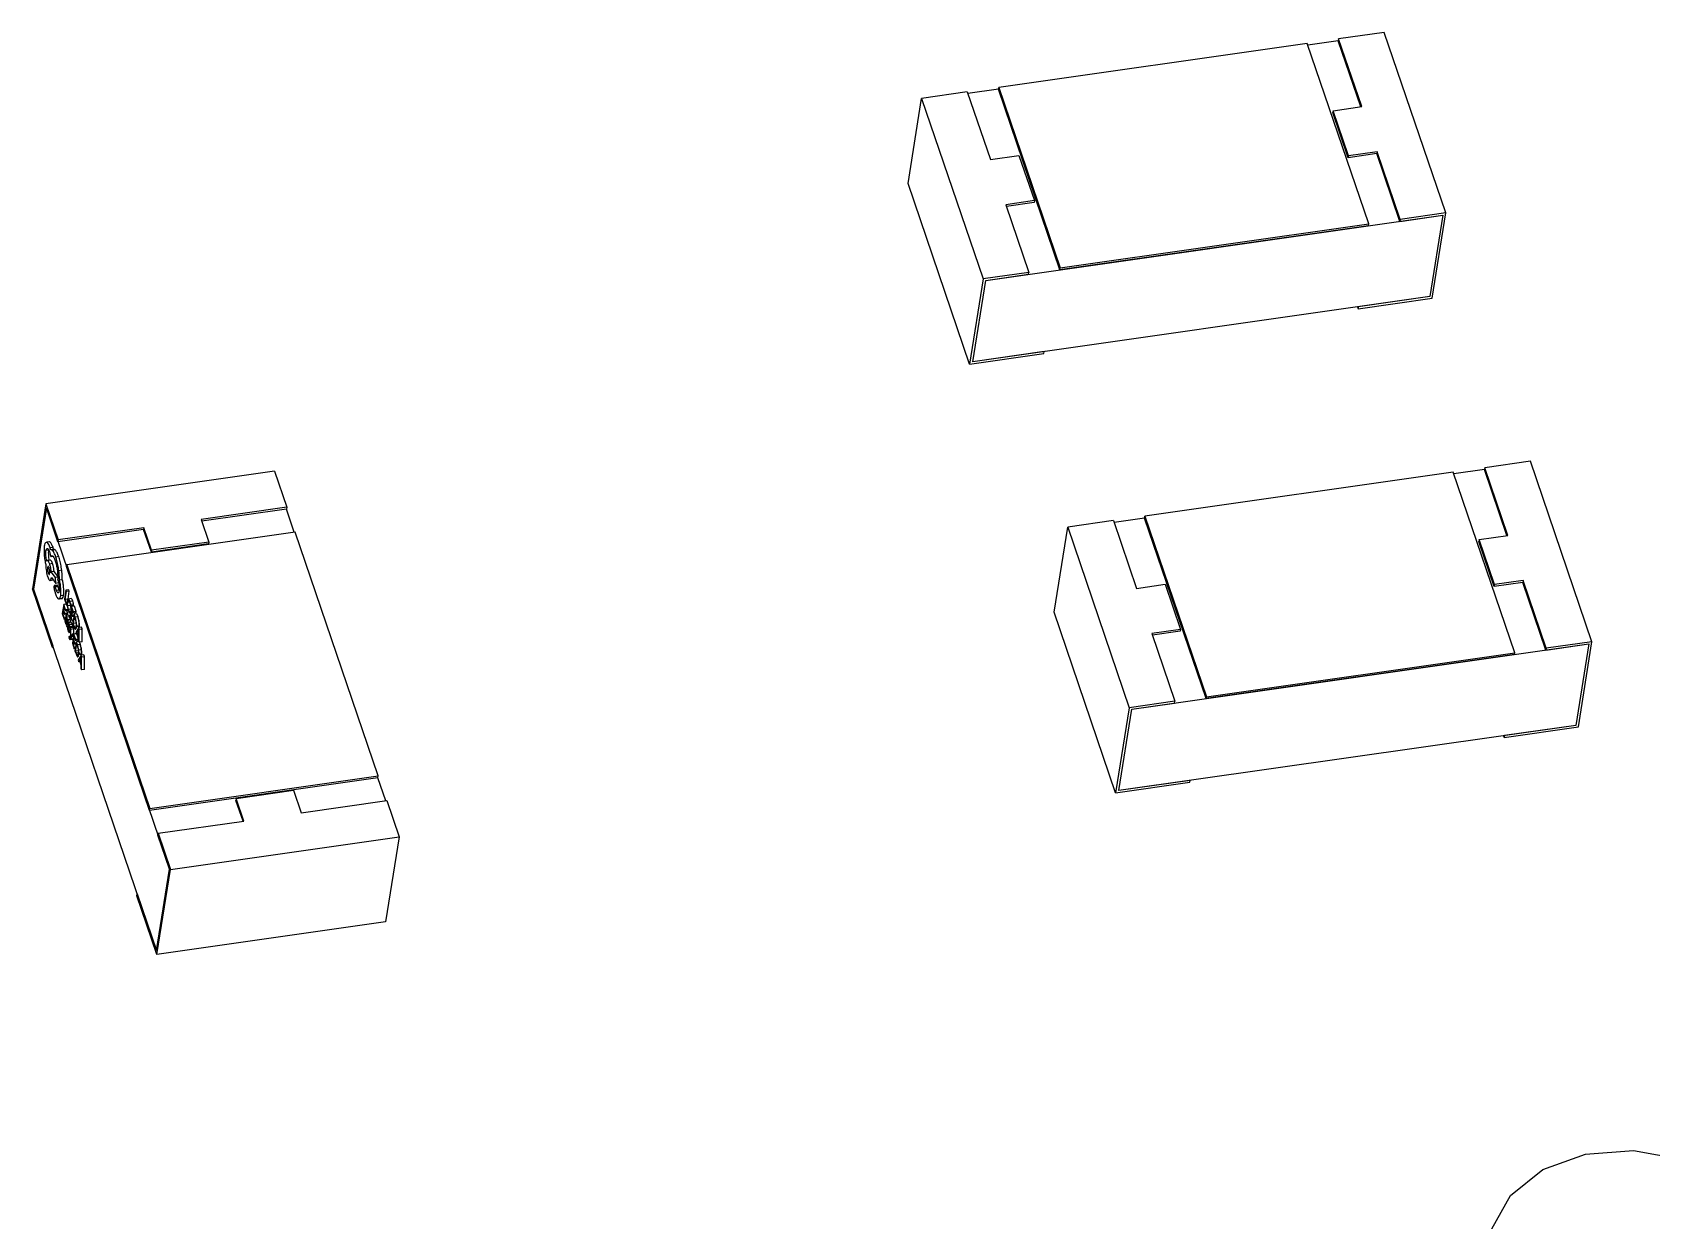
# Model space of a CAD drawing. Header units: millimetres. Extents: x 5 to 415, y 5 to 292.
# Drawn here: x 334.88 to 340.32, y 229.49 to 233.49 of the extents above; entities that cross this region are included whole.
import ezdxf

# ---------------------------------------------------------------- set-up
doc = ezdxf.new("R2010")
doc.units = ezdxf.units.MM

msp = doc.modelspace()

# ---------------------------------------------------------------- linework, layer by layer
at = {"color": 7, "linetype": 'Continuous', "lineweight": 25}
for p, q in [((339.4259, 233.4883), (339.2722, 233.4664)), ((339.6328, 232.8811), (339.4259, 233.4883)), ((339.1665, 233.4513), (338.1291, 233.3033)), ((339.3735, 232.8441), (339.1665, 233.4513)), ((339.2712, 233.46), (339.1686, 233.4454)), ((339.2722, 233.4664), (339.2712, 233.46)), ((339.3468, 233.2383), (339.2712, 233.46)), ((339.3498, 233.2387), (339.2722, 233.4664)), ((337.824, 232.9799), (337.8697, 233.2663)), ((338.0234, 233.2882), (337.8697, 233.2663)), ((337.8697, 233.2663), (338.0766, 232.6591)), ((338.0234, 233.2882), (338.101, 233.0605)), ((338.1281, 233.2969), (338.0254, 233.2823)), ((338.1281, 233.2969), (338.1291, 233.3033)), ((338.335, 232.6897), (338.1281, 233.2969)), ((338.1291, 233.3033), (338.336, 232.6961)), ((339.2537, 233.225), (339.2527, 233.2186)), ((339.3044, 233.0668), (339.2527, 233.2186)), ((339.2537, 233.225), (339.3498, 233.2387)), ((339.3055, 233.0732), (339.2537, 233.225)), ((338.101, 233.0605), (338.1971, 233.0742)), ((338.1971, 233.0742), (338.2488, 232.9224)), ((339.4005, 233.0805), (339.3044, 233.0668)), ((339.3055, 233.0732), (339.3044, 233.0668)), ((339.4015, 233.0869), (339.3055, 233.0732)), ((339.4015, 233.0869), (339.4005, 233.0805)), ((339.4781, 232.8528), (339.4005, 233.0805)), ((339.4791, 232.8592), (339.4015, 233.0869)), ((338.0309, 232.3727), (337.824, 232.9799)), ((338.2488, 232.9224), (338.1527, 232.9087)), ((338.1527, 232.9087), (338.2303, 232.681)), ((338.2478, 232.9161), (338.1547, 232.9028)), ((338.2488, 232.9224), (338.2478, 232.9161)), ((339.6328, 232.8811), (339.4791, 232.8592)), ((339.5871, 232.5947), (339.6328, 232.8811)), ((338.0852, 232.6541), (339.6222, 232.8734)), ((339.3724, 232.8378), (338.335, 232.6897)), ((338.336, 232.6961), (339.3735, 232.8441)), ((339.3724, 232.8378), (339.3735, 232.8441)), ((339.4781, 232.8528), (339.6222, 232.8734)), ((339.4791, 232.8592), (339.4781, 232.8528)), ((339.6222, 232.8734), (339.5785, 232.5997)), ((338.2303, 232.681), (338.0766, 232.6591)), ((338.0852, 232.6541), (338.2293, 232.6746)), ((338.2293, 232.6746), (338.2303, 232.681)), ((338.335, 232.6897), (338.336, 232.6961)), ((338.0766, 232.6591), (338.0309, 232.3727)), ((338.0415, 232.3804), (338.0852, 232.6541)), ((339.5785, 232.5997), (338.0415, 232.3804)), ((339.3353, 232.565), (339.3374, 232.5591)), ((339.3374, 232.5591), (339.5871, 232.5947)), ((339.3384, 232.5654), (339.3374, 232.5591)), ((339.5785, 232.5997), (339.3384, 232.5654)), ((338.0309, 232.3727), (338.2807, 232.4083)), ((338.2817, 232.4147), (338.0415, 232.3804)), ((338.2807, 232.4083), (338.2817, 232.4147)), ((335.693, 232.0125), (334.9245, 231.9029)), ((335.693, 232.0125), (335.7343, 231.8911)), ((339.658, 232.0092), (338.6205, 231.8612)), ((339.8649, 231.402), (339.658, 232.0092)), ((339.7626, 232.0179), (339.66, 232.0033)), ((339.7636, 232.0243), (339.7626, 232.0179)), ((339.8382, 231.7962), (339.7626, 232.0179)), ((339.9173, 232.0462), (339.7636, 232.0243)), ((339.8412, 231.7966), (339.7636, 232.0243)), ((340.1242, 231.439), (339.9173, 232.0462)), ((334.9245, 231.9029), (334.8788, 231.6164)), ((334.9245, 231.9029), (334.9658, 231.7814)), ((334.926, 231.8889), (334.8824, 231.6152)), ((334.9648, 231.775), (334.926, 231.8889)), ((334.926, 231.8889), (335.3399, 230.6745)), ((335.7343, 231.8911), (335.4462, 231.8499)), ((335.4462, 231.8499), (335.472, 231.774)), ((335.7333, 231.8847), (335.4482, 231.844)), ((335.7343, 231.8911), (335.7333, 231.8847)), ((335.7598, 231.8071), (335.7333, 231.8847)), ((338.5148, 231.8461), (338.3611, 231.8242)), ((338.5148, 231.8461), (338.5924, 231.6184)), ((338.6195, 231.8548), (338.5168, 231.8402)), ((338.6195, 231.8548), (338.6205, 231.8612)), ((338.8264, 231.2476), (338.6195, 231.8548)), ((338.6205, 231.8612), (338.8274, 231.254)), ((335.253, 231.8162), (334.9648, 231.775)), ((335.254, 231.8225), (334.9658, 231.7814)), ((335.7628, 231.8076), (334.9943, 231.6979)), ((335.254, 231.8225), (335.253, 231.8162)), ((335.2789, 231.7403), (335.253, 231.8162)), ((335.2799, 231.7466), (335.254, 231.8225)), ((336.0421, 230.9879), (335.7628, 231.8076)), ((338.3154, 231.5378), (338.3611, 231.8242)), ((338.3611, 231.8242), (338.568, 231.217)), ((339.7452, 231.7829), (339.8412, 231.7966)), ((334.9341, 231.7467), (334.9245, 231.7453)), ((334.9366, 231.7748), (334.9269, 231.7735)), ((334.9482, 231.7557), (334.9386, 231.7543)), ((334.9408, 231.748), (334.9406, 231.748)), ((334.9505, 231.7494), (334.9408, 231.748)), ((334.9555, 231.7475), (334.9459, 231.7462)), ((334.9658, 231.7814), (334.9648, 231.775)), ((335.471, 231.7677), (335.2789, 231.7403)), ((335.2799, 231.7466), (335.2789, 231.7403)), ((335.472, 231.774), (335.2799, 231.7466)), ((335.472, 231.774), (335.471, 231.7677)), ((339.7452, 231.7829), (339.7441, 231.7765)), ((339.7959, 231.6247), (339.7441, 231.7765)), ((339.7969, 231.6311), (339.7452, 231.7829)), ((334.9396, 231.7133), (334.93, 231.712)), ((334.9323, 231.6918), (334.9317, 231.6917)), ((334.9467, 231.7017), (334.9371, 231.7003)), ((334.9504, 231.7257), (334.9408, 231.7244)), ((334.9673, 231.7252), (334.9577, 231.7238)), ((334.9943, 231.6979), (334.9933, 231.6916)), ((335.2726, 230.8718), (334.9933, 231.6916)), ((334.9943, 231.6979), (335.2736, 230.8782)), ((334.9417, 231.6716), (334.9321, 231.6703)), ((334.9384, 231.6452), (334.948, 231.6466)), ((334.9423, 231.653), (334.9427, 231.6551)), ((334.952, 231.6751), (334.9424, 231.6738)), ((334.9565, 231.6545), (334.9424, 231.6738)), ((334.9427, 231.6551), (334.9574, 231.6352)), ((334.9639, 231.6589), (334.952, 231.6751)), ((334.9622, 231.6292), (334.9526, 231.6278)), ((334.9661, 231.6559), (334.9565, 231.6545)), ((334.9574, 231.6352), (334.9565, 231.6545)), ((334.967, 231.6365), (334.9574, 231.6352)), ((334.9637, 231.648), (334.9644, 231.6459)), ((334.9774, 231.6792), (334.9678, 231.6778)), ((334.9698, 231.647), (334.9794, 231.6484)), ((338.5924, 231.6184), (338.6885, 231.6321)), ((338.6885, 231.6321), (338.7402, 231.4803)), ((339.8919, 231.6384), (339.7959, 231.6247)), ((339.7969, 231.6311), (339.7959, 231.6247)), ((339.8929, 231.6448), (339.7969, 231.6311)), ((339.8929, 231.6448), (339.8919, 231.6384)), ((339.9695, 231.4107), (339.8919, 231.6384)), ((339.9705, 231.4171), (339.8929, 231.6448)), ((334.946, 231.4191), (334.8788, 231.6164)), ((334.8824, 231.6152), (334.947, 231.4255)), ((335.2962, 230.4008), (334.8824, 231.6152)), ((334.9528, 231.6114), (334.958, 231.5963)), ((334.9648, 231.6255), (334.9551, 231.6242)), ((334.9652, 231.6238), (334.9556, 231.6224)), ((334.9596, 231.6109), (334.9556, 231.6224)), ((334.9692, 231.6123), (334.9596, 231.6109)), ((334.9692, 231.6123), (334.9652, 231.6238)), ((334.9771, 231.584), (334.9675, 231.5826)), ((334.97, 231.5833), (334.9796, 231.5847)), ((334.9836, 231.5949), (334.974, 231.5935)), ((334.9917, 231.6122), (334.9869, 231.582)), ((334.9869, 231.582), (334.9934, 231.563)), ((334.989, 231.5808), (334.9933, 231.6076)), ((334.9986, 231.5822), (334.989, 231.5808)), ((334.9939, 231.5665), (334.989, 231.5808)), ((335.0013, 231.6136), (334.9917, 231.6122)), ((334.9933, 231.6076), (334.9917, 231.6122)), ((335.0029, 231.6089), (334.9933, 231.6076)), ((334.9986, 231.5822), (335.0029, 231.6089)), ((335.0008, 231.5766), (334.9996, 231.5764)), ((335.0094, 231.584), (334.9998, 231.5826)), ((335.0029, 231.6089), (335.0013, 231.6136)), ((335.0146, 231.5752), (335.005, 231.5738)), ((334.9841, 231.5643), (334.9792, 231.5341)), ((334.9792, 231.5341), (334.9858, 231.5147)), ((334.9814, 231.5329), (334.983, 231.543)), ((334.9862, 231.5336), (334.9814, 231.5329)), ((334.9864, 231.5182), (334.9814, 231.5329)), ((334.983, 231.543), (334.9874, 231.5302)), ((334.9835, 231.5465), (334.9851, 231.5562)), ((334.9882, 231.5472), (334.9835, 231.5465)), ((334.9879, 231.5336), (334.9835, 231.5465)), ((334.9925, 231.5655), (334.9841, 231.5643)), ((334.9904, 231.5457), (334.9841, 231.5643)), ((334.9851, 231.5562), (334.9898, 231.5423)), ((334.9858, 231.5147), (334.9864, 231.5182)), ((334.9864, 231.5182), (334.9937, 231.5192)), ((334.9874, 231.5302), (334.9879, 231.5336)), ((334.997, 231.5315), (334.9874, 231.5302)), ((334.9975, 231.535), (334.9879, 231.5336)), ((334.9936, 231.5195), (334.9894, 231.5189)), ((334.9898, 231.5423), (334.9904, 231.5457)), ((334.9994, 231.5436), (334.9898, 231.5423)), ((334.9987, 231.5469), (334.9904, 231.5457)), ((334.9914, 231.5279), (334.9908, 231.5243)), ((334.9914, 231.5279), (335.001, 231.5293)), ((334.993, 231.5282), (334.9921, 231.5308)), ((334.9934, 231.563), (334.9939, 231.5665)), ((334.9958, 231.5634), (334.9934, 231.563)), ((334.9939, 231.5665), (334.9957, 231.5667)), ((334.9965, 231.5575), (334.9945, 231.5632)), ((335.0043, 231.5225), (334.9947, 231.5211)), ((334.9975, 231.535), (334.9948, 231.543)), ((334.997, 231.5315), (334.9975, 231.535)), ((335.0073, 231.5606), (334.9977, 231.5593)), ((334.9994, 231.5436), (334.9995, 231.5442)), ((335.0032, 231.5358), (335.0038, 231.5396)), ((335.0032, 231.5358), (335.0069, 231.5363)), ((335.0075, 231.5401), (335.0038, 231.5396)), ((335.0103, 231.5576), (335.0055, 231.5274)), ((335.0055, 231.5274), (335.0121, 231.508)), ((335.0071, 231.56), (335.0077, 231.564)), ((335.0167, 231.5613), (335.0071, 231.56)), ((335.0076, 231.5262), (335.0093, 231.5363)), ((335.0125, 231.5268), (335.0076, 231.5262)), ((335.0127, 231.5114), (335.0076, 231.5262)), ((335.0174, 231.5654), (335.0077, 231.564)), ((335.0093, 231.5363), (335.0136, 231.5234)), ((335.0098, 231.5398), (335.0114, 231.5494)), ((335.0144, 231.5404), (335.0098, 231.5398)), ((335.0142, 231.5269), (335.0098, 231.5398)), ((335.0199, 231.5589), (335.0103, 231.5576)), ((335.0166, 231.539), (335.0103, 231.5576)), ((335.0114, 231.5494), (335.0161, 231.5355)), ((335.0136, 231.5234), (335.0142, 231.5269)), ((335.0181, 231.5241), (335.0136, 231.5234)), ((335.0186, 231.5275), (335.0142, 231.5269)), ((335.0192, 231.5314), (335.0144, 231.5012)), ((335.0161, 231.5355), (335.0166, 231.539)), ((335.0257, 231.5369), (335.0161, 231.5355)), ((335.0262, 231.5404), (335.0166, 231.539)), ((335.0166, 231.5), (335.0203, 231.5233)), ((335.0167, 231.5613), (335.0174, 231.5654)), ((335.0288, 231.5328), (335.0192, 231.5314)), ((335.0227, 231.5211), (335.0192, 231.5314)), ((335.0262, 231.5404), (335.0199, 231.5589)), ((335.0203, 231.5233), (335.0221, 231.5178)), ((335.0226, 231.5319), (335.0211, 231.5363)), ((335.0323, 231.5225), (335.0227, 231.5211)), ((335.0257, 231.5369), (335.0262, 231.5404)), ((335.0323, 231.5225), (335.0288, 231.5328)), ((338.5223, 230.9306), (338.3154, 231.5378)), ((334.9882, 231.515), (334.9858, 231.5147)), ((334.9883, 231.5094), (334.99, 231.5017)), ((334.9898, 231.5119), (334.9907, 231.5134)), ((334.9899, 231.5081), (334.9898, 231.5119)), ((334.9909, 231.5037), (334.9899, 231.5081)), ((334.9907, 231.5134), (334.9924, 231.5104)), ((334.9929, 231.5005), (334.9909, 231.5037)), ((334.995, 231.508), (334.9923, 231.5147)), ((334.9923, 231.4976), (334.9925, 231.4976)), ((334.9924, 231.5104), (334.9945, 231.5051)), ((334.9933, 231.4976), (334.9928, 231.4942)), ((334.9928, 231.4942), (334.9944, 231.4897)), ((334.9942, 231.503), (334.9929, 231.5005)), ((335.003, 231.4989), (334.9933, 231.4976)), ((334.9945, 231.5051), (334.9942, 231.503)), ((334.9944, 231.4897), (334.9966, 231.5036)), ((334.9995, 231.4905), (334.9944, 231.4897)), ((335.0062, 231.505), (334.9966, 231.5036)), ((334.9972, 231.4883), (334.9966, 231.4844)), ((334.9972, 231.4883), (334.9998, 231.4886)), ((334.9994, 231.5133), (335.0003, 231.5148)), ((334.9995, 231.5095), (334.9994, 231.5133)), ((335.0005, 231.505), (334.9995, 231.5095)), ((335.0094, 231.5027), (334.9998, 231.5013)), ((335.0003, 231.5148), (335.002, 231.5118)), ((335.0025, 231.5019), (335.0005, 231.505)), ((335.0103, 231.5024), (335.0007, 231.501)), ((335.0024, 231.47), (335.0066, 231.4706)), ((335.0038, 231.5044), (335.0025, 231.5019)), ((335.013, 231.497), (335.0034, 231.4956)), ((335.0047, 231.4849), (335.0053, 231.4886)), ((335.0066, 231.4852), (335.0047, 231.4849)), ((335.0149, 231.49), (335.0053, 231.4886)), ((335.0057, 231.5022), (335.0062, 231.505)), ((335.0162, 231.4868), (335.0066, 231.4855)), ((335.0066, 231.4855), (335.0066, 231.4538)), ((335.0083, 231.4804), (335.0066, 231.4855)), ((335.008, 231.4575), (335.0083, 231.4804)), ((335.0179, 231.4818), (335.0083, 231.4804)), ((335.0134, 231.4654), (335.0084, 231.4562)), ((335.0121, 231.508), (335.0127, 231.5114)), ((335.0156, 231.5085), (335.0121, 231.508)), ((335.0127, 231.5114), (335.0161, 231.5119)), ((335.018, 231.4645), (335.0132, 231.4343)), ((335.0134, 231.4654), (335.023, 231.4668)), ((335.015, 231.4608), (335.0134, 231.4654)), ((335.0144, 231.5012), (335.0178, 231.4913)), ((335.0144, 231.4866), (335.0149, 231.49)), ((335.0179, 231.4818), (335.0162, 231.4868)), ((335.0255, 231.5013), (335.0166, 231.5)), ((335.0183, 231.4947), (335.0166, 231.5)), ((335.0177, 231.4661), (335.0179, 231.4818)), ((335.0265, 231.4657), (335.018, 231.4645)), ((335.0244, 231.446), (335.018, 231.4645)), ((335.0235, 231.4653), (335.023, 231.4668)), ((335.0346, 231.4863), (335.0251, 231.4699)), ((335.0251, 231.4699), (335.0268, 231.4647)), ((335.0268, 231.4647), (335.0293, 231.4695)), ((335.0308, 231.4653), (335.0268, 231.4647)), ((335.034, 231.4474), (335.028, 231.4649)), ((335.0293, 231.4695), (335.0345, 231.4545)), ((335.0342, 231.4786), (335.0304, 231.4715)), ((335.0346, 231.4721), (335.0304, 231.4715)), ((335.0304, 231.4715), (335.0345, 231.4594)), ((335.0348, 231.4802), (335.0342, 231.4786)), ((335.0345, 231.4594), (335.0347, 231.4774)), ((335.0442, 231.4877), (335.0346, 231.4863)), ((335.0363, 231.4814), (335.0346, 231.4863)), ((335.0347, 231.4774), (335.0348, 231.48)), ((335.0444, 231.4815), (335.0348, 231.4802)), ((335.036, 231.4866), (335.0365, 231.4887)), ((335.0361, 231.4375), (335.0363, 231.4814)), ((335.0363, 231.4814), (335.0459, 231.4827)), ((335.0438, 231.48), (335.0444, 231.4815)), ((335.0459, 231.4827), (335.0442, 231.4877)), ((335.0444, 231.4814), (335.0443, 231.4787)), ((335.0457, 231.4388), (335.0459, 231.4827)), ((338.7402, 231.4803), (338.6441, 231.4666)), ((338.6441, 231.4666), (338.7217, 231.2389)), ((338.7392, 231.474), (338.6462, 231.4607)), ((338.7402, 231.4803), (338.7392, 231.474)), ((334.947, 231.4255), (334.946, 231.4191)), ((334.946, 231.4191), (334.9491, 231.4195)), ((335.0024, 231.4565), (335.0019, 231.4531)), ((335.0019, 231.4531), (335.0028, 231.4499)), ((335.0066, 231.4571), (335.0024, 231.4565)), ((335.0032, 231.4535), (335.0024, 231.4565)), ((335.0066, 231.4538), (335.0053, 231.4519)), ((335.0053, 231.4462), (335.0149, 231.4476)), ((335.0071, 231.4476), (335.015, 231.4608)), ((335.0079, 231.4552), (335.008, 231.4575)), ((335.0175, 231.4565), (335.0079, 231.4552)), ((335.0092, 231.4577), (335.008, 231.4575)), ((335.0084, 231.4562), (335.008, 231.455)), ((335.0132, 231.4343), (335.0198, 231.415)), ((335.0175, 231.4611), (335.015, 231.4608)), ((335.0154, 231.4331), (335.017, 231.4433)), ((335.0202, 231.4338), (335.0154, 231.4331)), ((335.0204, 231.4184), (335.0154, 231.4331)), ((335.017, 231.4433), (335.0214, 231.4304)), ((335.0175, 231.4468), (335.0191, 231.4564)), ((335.0221, 231.4474), (335.0175, 231.4468)), ((335.0219, 231.4339), (335.0175, 231.4468)), ((335.0191, 231.4564), (335.0238, 231.4425)), ((335.0198, 231.415), (335.0204, 231.4184)), ((335.0233, 231.4155), (335.0198, 231.415)), ((335.0204, 231.4184), (335.0239, 231.4189)), ((335.0214, 231.4304), (335.0219, 231.4339)), ((335.0258, 231.431), (335.0214, 231.4304)), ((335.0263, 231.4345), (335.0219, 231.4339)), ((335.027, 231.4384), (335.0221, 231.4082)), ((335.0221, 231.4082), (335.0255, 231.3983)), ((335.0238, 231.4425), (335.0244, 231.446)), ((335.0334, 231.4439), (335.0238, 231.4425)), ((335.0243, 231.407), (335.028, 231.4302)), ((335.0332, 231.4082), (335.0243, 231.407)), ((335.034, 231.4474), (335.0244, 231.446)), ((335.0354, 231.4396), (335.027, 231.4384)), ((335.0305, 231.4281), (335.027, 231.4384)), ((335.028, 231.4302), (335.0299, 231.4248)), ((335.0303, 231.4388), (335.0288, 231.4432)), ((335.0401, 231.4295), (335.0305, 231.4281)), ((335.0334, 231.4439), (335.034, 231.4474)), ((335.0345, 231.4545), (335.0344, 231.4426)), ((335.0344, 231.4426), (335.0361, 231.4375)), ((335.0441, 231.4118), (335.0345, 231.4105)), ((335.0457, 231.4388), (335.0361, 231.4375)), ((335.0401, 231.4295), (335.0373, 231.4376)), ((338.5766, 231.212), (340.1136, 231.4313)), ((339.9695, 231.4107), (340.1136, 231.4313)), ((339.9705, 231.4171), (339.9695, 231.4107)), ((340.1242, 231.439), (339.9705, 231.4171)), ((340.1136, 231.4313), (340.07, 231.1576)), ((340.0785, 231.1526), (340.1242, 231.439)), ((335.0261, 231.4017), (335.0243, 231.407)), ((335.0423, 231.3933), (335.0328, 231.3768)), ((335.0328, 231.3768), (335.0346, 231.3717)), ((335.0346, 231.3717), (335.0371, 231.3765)), ((335.0371, 231.3765), (335.0422, 231.3615)), ((335.042, 231.3856), (335.0381, 231.3784)), ((335.0423, 231.379), (335.0381, 231.3784)), ((335.0381, 231.3784), (335.0422, 231.3664)), ((335.0425, 231.3871), (335.042, 231.3856)), ((335.0422, 231.3615), (335.0421, 231.3496)), ((335.0422, 231.3664), (335.0424, 231.3843)), ((335.0519, 231.3947), (335.0423, 231.3933)), ((335.044, 231.3884), (335.0423, 231.3933)), ((335.0424, 231.3843), (335.0425, 231.387)), ((335.0521, 231.3885), (335.0425, 231.3871)), ((335.0438, 231.3935), (335.0442, 231.3957)), ((335.0439, 231.3444), (335.044, 231.3884)), ((335.044, 231.3884), (335.0536, 231.3897)), ((335.0516, 231.387), (335.0521, 231.3885)), ((335.0536, 231.3897), (335.0519, 231.3947)), ((335.0521, 231.3884), (335.052, 231.3857)), ((335.0535, 231.3458), (335.0536, 231.3897)), ((339.8639, 231.3957), (338.8264, 231.2476)), ((338.8274, 231.254), (339.8649, 231.402)), ((339.8639, 231.3957), (339.8649, 231.402)), ((335.0421, 231.3496), (335.0439, 231.3444)), ((335.0535, 231.3458), (335.0439, 231.3444)), ((338.8264, 231.2476), (338.8274, 231.254)), ((338.568, 231.217), (338.5223, 230.9306)), ((338.533, 230.9383), (338.5766, 231.212)), ((338.7217, 231.2389), (338.568, 231.217)), ((338.5766, 231.212), (338.7207, 231.2326)), ((338.7207, 231.2326), (338.7217, 231.2389)), ((340.07, 231.1576), (338.533, 230.9383)), ((339.8288, 231.117), (340.0785, 231.1526)), ((340.07, 231.1576), (339.8298, 231.1233)), ((339.8268, 231.1229), (339.8288, 231.117)), ((339.8298, 231.1233), (339.8288, 231.117)), ((336.0411, 230.9815), (335.2726, 230.8718)), ((335.2736, 230.8782), (336.0421, 230.9879)), ((336.0411, 230.9815), (336.0421, 230.9879)), ((336.0675, 230.9039), (336.0411, 230.9815)), ((338.7731, 230.9726), (338.533, 230.9383)), ((338.7721, 230.9662), (338.7731, 230.9726)), ((335.5644, 230.9117), (335.7565, 230.9392)), ((335.7565, 230.9392), (335.7824, 230.8633)), ((338.5223, 230.9306), (338.7721, 230.9662)), ((335.2726, 230.8718), (335.2736, 230.8782)), ((335.5644, 230.9117), (335.5634, 230.9054)), ((335.5872, 230.8354), (335.5634, 230.9054)), ((335.5903, 230.8358), (335.5644, 230.9117)), ((335.7824, 230.8633), (336.0706, 230.9044)), ((336.0706, 230.9044), (336.112, 230.7829)), ((335.3021, 230.7947), (335.5903, 230.8358)), ((335.3011, 230.7883), (335.3021, 230.7947)), ((335.3399, 230.6745), (335.3011, 230.7883)), ((335.3021, 230.7947), (335.3435, 230.6733)), ((335.3435, 230.6733), (336.112, 230.7829)), ((336.112, 230.7829), (336.0663, 230.4965)), ((335.2962, 230.4008), (335.3399, 230.6745)), ((335.2978, 230.3868), (335.3435, 230.6733)), ((335.2305, 230.5842), (335.2315, 230.5906)), ((335.2978, 230.3868), (335.2305, 230.5842)), ((335.2315, 230.5906), (335.2962, 230.4008)), ((336.0663, 230.4965), (335.2978, 230.3868))]:
    msp.add_line(p, q, dxfattribs=at)
at = {"color": 8, "linetype": 'Continuous', "lineweight": 25}
for p, q in [((334.9441, 231.6532), (334.9423, 231.653)), ((335.0037, 231.5723), (334.9979, 231.5714)), ((335.0006, 231.5767), (335.0005, 231.5767)), ((335.0088, 231.548), (335.0003, 231.5468)), ((335.0016, 231.4791), (334.9994, 231.4788)), ((335.0018, 231.4952), (335.0006, 231.495)), ((335.0029, 231.4924), (335.0006, 231.492)), ((335.0045, 231.4862), (335.0018, 231.4858)), ((335.0066, 231.4776), (335.0033, 231.4772)), ((335.0066, 231.4726), (335.0033, 231.4721)), ((335.0347, 231.4787), (335.0342, 231.4786)), ((335.0066, 231.454), (335.0032, 231.4535)), ((335.0155, 231.4488), (335.0071, 231.4476)), ((335.0261, 231.4017), (335.0332, 231.4027)), ((335.0329, 231.3991), (335.0371, 231.3997)), ((335.0425, 231.3857), (335.042, 231.3856))]:
    msp.add_line(p, q, dxfattribs=at)
at = {"color": 7, "linetype": 'Continuous', "lineweight": 25, "flags": 128}
msp.add_lwpolyline([(340.7513, 229.4119), (340.7673, 229.285), (340.7295, 229.1644), (340.642, 229.0631), (340.5143, 228.9923), (340.3602, 228.9595), (340.1965, 228.9683), (340.0408, 229.0177), (339.9101, 229.1025), (339.8185, 229.2133), (339.7759, 229.3382), (339.787, 229.4637), (339.8505, 229.5762), (339.9596, 229.6634), (340.1024, 229.7159), (340.2635, 229.7281), (340.4254, 229.6986), (340.5706, 229.6305), (340.6833, 229.5314), (340.7513, 229.4119)], dxfattribs=at)
at = {"color": 7, "linetype": 'Continuous', "lineweight": 25}
for points, knots in [([(334.9189, 231.761), (334.9185, 231.7567), (334.9176, 231.748), (334.9181, 231.7352), (334.9188, 231.728), (334.9189, 231.7268)], [0, 0, 0, 0, 0.454694, 0.909172, 1, 1, 1, 1]), ([(334.9269, 231.7735), (334.9255, 231.7734), (334.9225, 231.7732), (334.9201, 231.7673), (334.9192, 231.7623), (334.9189, 231.761)], [0, 0, 0, 0, 0.424889, 0.84963, 1, 1, 1, 1]), ([(334.9266, 231.7102), (334.926, 231.7135), (334.9247, 231.7206), (334.9238, 231.7318), (334.9238, 231.7403), (334.9243, 231.7441), (334.9245, 231.7453)], [0, 0, 0, 0, 0.259143, 0.56201, 0.861103, 1, 1, 1, 1]), ([(334.9245, 231.7453), (334.9249, 231.7472), (334.9258, 231.7513), (334.9282, 231.7536), (334.9311, 231.7524), (334.9341, 231.748), (334.9359, 231.7432), (334.9367, 231.7412)], [0, 0, 0, 0, 0.191764, 0.405091, 0.619648, 0.837074, 1, 1, 1, 1]), ([(334.9386, 231.7543), (334.937, 231.7586), (334.9337, 231.7671), (334.9296, 231.7722), (334.9275, 231.7732), (334.9269, 231.7735)], [0, 0, 0, 0, 0.426314, 0.852603, 1, 1, 1, 1]), ([(334.9362, 231.7116), (334.9356, 231.7149), (334.9343, 231.722), (334.9334, 231.7332), (334.9334, 231.7416), (334.934, 231.7455), (334.9341, 231.7467)], [0, 0, 0, 0, 0.259143, 0.56201, 0.861103, 1, 1, 1, 1]), ([(334.9482, 231.7557), (334.9466, 231.7599), (334.9433, 231.7685), (334.9392, 231.7736), (334.9371, 231.7746), (334.9366, 231.7748)], [0, 0, 0, 0, 0.426314, 0.852603, 1, 1, 1, 1]), ([(334.9367, 231.7412), (334.9371, 231.7398), (334.9379, 231.7372), (334.9394, 231.7316), (334.9402, 231.7272), (334.9408, 231.7244)], [0, 0, 0, 0, 0.267166, 0.534175, 1, 1, 1, 1]), ([(334.9406, 231.748), (334.9404, 231.7486), (334.9401, 231.7497), (334.9394, 231.7518), (334.9389, 231.7533), (334.9386, 231.7543)], [0, 0, 0, 0, 0.261766, 0.523548, 1, 1, 1, 1]), ([(334.9459, 231.7462), (334.945, 231.7469), (334.9436, 231.7479), (334.9418, 231.7482), (334.941, 231.748), (334.9406, 231.748)], [0, 0, 0, 0, 0.493301, 0.746115, 1, 1, 1, 1]), ([(334.9577, 231.7238), (334.9559, 231.7286), (334.9523, 231.7381), (334.9482, 231.744), (334.9462, 231.7459), (334.9459, 231.7462)], [0, 0, 0, 0, 0.468839, 0.937532, 1, 1, 1, 1]), ([(334.9502, 231.7494), (334.95, 231.7499), (334.9497, 231.7511), (334.949, 231.7532), (334.9486, 231.7547), (334.9482, 231.7557)], [0, 0, 0, 0, 0.261766, 0.523548, 1, 1, 1, 1]), ([(334.9555, 231.7475), (334.9546, 231.7482), (334.9532, 231.7493), (334.9515, 231.7495), (334.9506, 231.7494), (334.9502, 231.7494)], [0, 0, 0, 0, 0.493301, 0.746115, 1, 1, 1, 1]), ([(334.9673, 231.7252), (334.9655, 231.73), (334.9619, 231.7395), (334.9578, 231.7453), (334.9558, 231.7473), (334.9555, 231.7475)], [0, 0, 0, 0, 0.468839, 0.937532, 1, 1, 1, 1]), ([(334.9189, 231.7268), (334.9192, 231.7238), (334.9199, 231.7177), (334.9216, 231.7072), (334.9232, 231.7002), (334.9242, 231.696)], [0, 0, 0, 0, 0.293077, 0.573432, 1, 1, 1, 1]), ([(334.9242, 231.696), (334.9242, 231.693), (334.9243, 231.6868), (334.9256, 231.6759), (334.9276, 231.6654), (334.9294, 231.6597), (334.9302, 231.6571)], [0, 0, 0, 0, 0.2412543, 0.5024743, 0.7691357, 1, 1, 1, 1]), ([(334.9371, 231.7003), (334.9361, 231.7027), (334.9342, 231.7077), (334.9312, 231.7117), (334.9285, 231.7127), (334.9272, 231.7109), (334.9266, 231.7102)], [0, 0, 0, 0, 0.246407, 0.517412, 0.794337, 1, 1, 1, 1]), ([(334.9348, 231.687), (334.9343, 231.6883), (334.9336, 231.6902), (334.9326, 231.6916), (334.932, 231.6921), (334.9314, 231.6921), (334.9307, 231.6912), (334.93, 231.6888), (334.9296, 231.6856), (334.9297, 231.6825), (334.9299, 231.6802), (334.9302, 231.6778), (334.9309, 231.6743), (334.9316, 231.6719), (334.9321, 231.6703)], [0, 0, 0, 0, 0.133941, 0.192257, 0.247755, 0.30326, 0.361597, 0.49561, 0.627859, 0.685116, 0.740111, 0.796245, 0.856727, 1, 1, 1, 1]), ([(334.9321, 231.6703), (334.9326, 231.6689), (334.9334, 231.6671), (334.9344, 231.6656), (334.935, 231.6651), (334.9356, 231.6652), (334.9363, 231.6661), (334.9369, 231.6685), (334.9373, 231.6717), (334.9373, 231.6747), (334.9371, 231.6771), (334.9367, 231.6795), (334.936, 231.683), (334.9353, 231.6854), (334.9348, 231.687)], [0, 0, 0, 0, 0.134021, 0.192361, 0.247869, 0.30337, 0.36169, 0.495639, 0.627904, 0.685171, 0.740173, 0.796306, 0.856777, 1, 1, 1, 1]), ([(334.9424, 231.6738), (334.942, 231.6771), (334.9412, 231.6841), (334.9392, 231.6934), (334.9377, 231.6983), (334.9371, 231.7003)], [0, 0, 0, 0, 0.3544956, 0.736573, 1, 1, 1, 1]), ([(334.9467, 231.7017), (334.9458, 231.704), (334.9439, 231.709), (334.941, 231.7131), (334.9393, 231.7131), (334.9386, 231.7132)], [0, 0, 0, 0, 0.336744, 0.707106, 1, 1, 1, 1]), ([(334.9408, 231.7244), (334.9419, 231.7258), (334.944, 231.7288), (334.9484, 231.7262), (334.9524, 231.7197), (334.9548, 231.7133), (334.9558, 231.7107)], [0, 0, 0, 0, 0.2741992, 0.5485306, 0.8177141, 1, 1, 1, 1]), ([(334.952, 231.6751), (334.9516, 231.6785), (334.9508, 231.6855), (334.9488, 231.6947), (334.9473, 231.6996), (334.9467, 231.7017)], [0, 0, 0, 0, 0.3544956, 0.736573, 1, 1, 1, 1]), ([(334.9558, 231.7107), (334.9571, 231.7063), (334.9597, 231.6976), (334.9625, 231.6817), (334.9641, 231.6658), (334.9642, 231.6545), (334.9638, 231.6492), (334.9637, 231.648)], [0, 0, 0, 0, 0.229627, 0.45921, 0.691269, 0.926211, 1, 1, 1, 1]), ([(334.9678, 231.6778), (334.9668, 231.6845), (334.9648, 231.6979), (334.9611, 231.7135), (334.9585, 231.7213), (334.9577, 231.7238)], [0, 0, 0, 0, 0.403455, 0.807369, 1, 1, 1, 1]), ([(334.9774, 231.6792), (334.9764, 231.6859), (334.9744, 231.6993), (334.9707, 231.7148), (334.9681, 231.7227), (334.9673, 231.7252)], [0, 0, 0, 0, 0.403455, 0.807369, 1, 1, 1, 1]), ([(334.9302, 231.6571), (334.9311, 231.6547), (334.933, 231.6497), (334.9361, 231.6455), (334.939, 231.6448), (334.9412, 231.6474), (334.942, 231.6513), (334.9423, 231.653)], [0, 0, 0, 0, 0.191764, 0.405091, 0.619648, 0.837074, 1, 1, 1, 1]), ([(334.9551, 231.6242), (334.9548, 231.625), (334.9542, 231.6266), (334.9532, 231.6278), (334.9523, 231.628), (334.9517, 231.627), (334.9515, 231.6259), (334.9514, 231.6255)], [0, 0, 0, 0, 0.212915, 0.425764, 0.641388, 0.859934, 1, 1, 1, 1]), ([(334.9648, 231.6255), (334.9644, 231.6263), (334.9638, 231.628), (334.9629, 231.6292), (334.9624, 231.6291), (334.9622, 231.6291)], [0, 0, 0, 0, 0.36802, 0.735926, 1, 1, 1, 1]), ([(334.9644, 231.6459), (334.9651, 231.6435), (334.9666, 231.6386), (334.9682, 231.6298), (334.969, 231.621), (334.9691, 231.6139), (334.9687, 231.6105), (334.9685, 231.6092)], [0, 0, 0, 0, 0.215059, 0.429164, 0.643771, 0.860232, 1, 1, 1, 1]), ([(334.9698, 231.647), (334.9698, 231.65), (334.9697, 231.6562), (334.9691, 231.6667), (334.9682, 231.6741), (334.9678, 231.6778)], [0, 0, 0, 0, 0.308143, 0.649588, 1, 1, 1, 1]), ([(334.974, 231.5935), (334.9743, 231.5973), (334.9751, 231.6047), (334.9743, 231.6195), (334.9726, 231.6342), (334.9706, 231.6431), (334.9698, 231.647)], [0, 0, 0, 0, 0.259817, 0.51936, 0.790661, 1, 1, 1, 1]), ([(334.9794, 231.6484), (334.9794, 231.6514), (334.9793, 231.6576), (334.9787, 231.668), (334.9778, 231.6754), (334.9774, 231.6792)], [0, 0, 0, 0, 0.308143, 0.649588, 1, 1, 1, 1]), ([(334.9836, 231.5949), (334.9839, 231.5986), (334.9847, 231.606), (334.984, 231.6209), (334.9822, 231.6356), (334.9803, 231.6445), (334.9794, 231.6484)], [0, 0, 0, 0, 0.259817, 0.51936, 0.790661, 1, 1, 1, 1]), ([(334.9514, 231.6255), (334.9513, 231.6246), (334.9511, 231.623), (334.9513, 231.6196), (334.9517, 231.6161), (334.9523, 231.6132), (334.9527, 231.6118), (334.9528, 231.6114)], [0, 0, 0, 0, 0.220434, 0.440514, 0.669978, 0.902915, 1, 1, 1, 1]), ([(334.9556, 231.6224), (334.9556, 231.6226), (334.9555, 231.6229), (334.9553, 231.6235), (334.9552, 231.624), (334.9551, 231.6242)], [0, 0, 0, 0, 0.247598, 0.623799, 1, 1, 1, 1]), ([(334.958, 231.5963), (334.9594, 231.5929), (334.9623, 231.5863), (334.9656, 231.5831), (334.9672, 231.5827), (334.9675, 231.5826)], [0, 0, 0, 0, 0.449433, 0.898724, 1, 1, 1, 1]), ([(334.9685, 231.6092), (334.9681, 231.6075), (334.9674, 231.6041), (334.9654, 231.6025), (334.963, 231.6039), (334.961, 231.6073), (334.9599, 231.6101), (334.9596, 231.6109)], [0, 0, 0, 0, 0.23091, 0.460094, 0.685318, 0.908605, 1, 1, 1, 1]), ([(334.9652, 231.6238), (334.9652, 231.6239), (334.9651, 231.6243), (334.9649, 231.6249), (334.9648, 231.6253), (334.9648, 231.6255)], [0, 0, 0, 0, 0.247598, 0.623799, 1, 1, 1, 1]), ([(334.9675, 231.5826), (334.9687, 231.5829), (334.9712, 231.5834), (334.9731, 231.5888), (334.9738, 231.5928), (334.974, 231.5935)], [0, 0, 0, 0, 0.448971, 0.897813, 1, 1, 1, 1]), ([(334.9771, 231.584), (334.9783, 231.5843), (334.9808, 231.5848), (334.9827, 231.5902), (334.9834, 231.5942), (334.9836, 231.5949)], [0, 0, 0, 0, 0.448971, 0.897813, 1, 1, 1, 1]), ([(334.9962, 231.5761), (334.996, 231.575), (334.9956, 231.5719), (334.9955, 231.5666), (334.9959, 231.5622), (334.996, 231.5605)], [0, 0, 0, 0, 0.269586, 0.728744, 1, 1, 1, 1]), ([(334.9998, 231.5826), (334.9992, 231.5825), (334.9979, 231.5824), (334.9968, 231.5795), (334.9964, 231.577), (334.9962, 231.5761)], [0, 0, 0, 0, 0.3820907, 0.7623084, 1, 1, 1, 1]), ([(334.9977, 231.5593), (334.9976, 231.5609), (334.9973, 231.5643), (334.9975, 231.5684), (334.9977, 231.5705), (334.9979, 231.5714)], [0, 0, 0, 0, 0.346165, 0.716876, 1, 1, 1, 1]), ([(334.9979, 231.5714), (334.998, 231.5723), (334.9985, 231.5746), (334.9994, 231.5766), (335.0003, 231.5767), (335.0006, 231.5767)], [0, 0, 0, 0, 0.290571, 0.744047, 1, 1, 1, 1]), ([(335.005, 231.5738), (335.0042, 231.5761), (335.0029, 231.5794), (335.0011, 231.5819), (335.0002, 231.5824), (334.9998, 231.5826)], [0, 0, 0, 0, 0.495819, 0.741985, 1, 1, 1, 1]), ([(335.0006, 231.5767), (335.0011, 231.5765), (335.002, 231.576), (335.0034, 231.5734), (335.0042, 231.5711), (335.0045, 231.5703)], [0, 0, 0, 0, 0.3528291, 0.7439978, 1, 1, 1, 1]), ([(335.0077, 231.564), (335.0075, 231.5652), (335.007, 231.5675), (335.006, 231.5708), (335.0054, 231.5728), (335.005, 231.5738)], [0, 0, 0, 0, 0.315812, 0.655348, 1, 1, 1, 1]), ([(335.0146, 231.5752), (335.0138, 231.5774), (335.0125, 231.5808), (335.0107, 231.5833), (335.0099, 231.5837), (335.0094, 231.584)], [0, 0, 0, 0, 0.495819, 0.741985, 1, 1, 1, 1]), ([(335.0174, 231.5654), (335.0171, 231.5665), (335.0166, 231.5689), (335.0157, 231.5721), (335.015, 231.5742), (335.0146, 231.5752)], [0, 0, 0, 0, 0.315812, 0.655348, 1, 1, 1, 1]), ([(334.9923, 231.5147), (334.9918, 231.5157), (334.991, 231.5175), (334.9899, 231.5186), (334.9893, 231.5186), (334.9887, 231.5181), (334.9884, 231.5169), (334.9882, 231.5162)], [0, 0, 0, 0, 0.287483, 0.528614, 0.641441, 0.754812, 1, 1, 1, 1]), ([(334.9908, 231.5243), (334.9913, 231.5237), (334.9924, 231.5225), (334.9935, 231.5198), (334.9941, 231.5184)], [0, 0, 0, 0, 0.508361, 1, 1, 1, 1]), ([(334.9947, 231.5211), (334.9943, 231.5221), (334.9937, 231.5239), (334.9925, 231.5264), (334.9918, 231.5274), (334.9914, 231.5279)], [0, 0, 0, 0, 0.33395, 0.622376, 1, 1, 1, 1]), ([(334.9941, 231.5184), (334.9943, 231.5176), (334.9947, 231.5164), (334.995, 231.5145), (334.9952, 231.5127), (334.9953, 231.5103), (334.9951, 231.5088), (334.995, 231.508)], [0, 0, 0, 0, 0.2465519, 0.3575772, 0.4674598, 0.7056805, 1, 1, 1, 1]), ([(334.9966, 231.5036), (334.9968, 231.5052), (334.997, 231.5075), (334.9968, 231.5117), (334.9964, 231.5151), (334.9956, 231.5183), (334.995, 231.5202), (334.9947, 231.5211)], [0, 0, 0, 0, 0.332413, 0.489232, 0.646715, 0.835876, 1, 1, 1, 1]), ([(334.996, 231.5605), (334.9963, 231.5583), (334.9969, 231.5538), (334.9982, 231.5482), (334.9992, 231.5452), (334.9996, 231.544)], [0, 0, 0, 0, 0.372593, 0.742275, 1, 1, 1, 1]), ([(335.0003, 231.5468), (334.9998, 231.5486), (334.9989, 231.5517), (334.998, 231.5562), (334.9978, 231.5586), (334.9977, 231.5593)], [0, 0, 0, 0, 0.469636, 0.846778, 1, 1, 1, 1]), ([(334.9996, 231.544), (335, 231.5428), (335.0008, 231.5405), (335.0021, 231.5377), (335.0028, 231.5364), (335.0032, 231.5358)], [0, 0, 0, 0, 0.369929, 0.68047, 1, 1, 1, 1]), ([(335.0038, 231.5396), (335.0035, 231.54), (335.0029, 231.5408), (335.0017, 231.5432), (335.0009, 231.5454), (335.0003, 231.5468)], [0, 0, 0, 0, 0.270492, 0.540878, 1, 1, 1, 1]), ([(335.0043, 231.5225), (335.004, 231.5235), (335.0033, 231.5253), (335.0022, 231.5277), (335.0014, 231.5287), (335.001, 231.5293)], [0, 0, 0, 0, 0.33395, 0.622376, 1, 1, 1, 1]), ([(335.0062, 231.505), (335.0064, 231.5065), (335.0067, 231.5088), (335.0065, 231.513), (335.006, 231.5165), (335.0052, 231.5197), (335.0046, 231.5216), (335.0043, 231.5225)], [0, 0, 0, 0, 0.332413, 0.489232, 0.646715, 0.835876, 1, 1, 1, 1]), ([(335.0045, 231.5703), (335.0048, 231.5692), (335.0055, 231.5671), (335.0064, 231.5637), (335.0069, 231.5612), (335.0071, 231.56)], [0, 0, 0, 0, 0.346999, 0.668608, 1, 1, 1, 1]), ([(335.0092, 231.5508), (335.009, 231.5517), (335.0083, 231.554), (335.0077, 231.5576), (335.0074, 231.56), (335.0073, 231.5606)], [0, 0, 0, 0, 0.317543, 0.802838, 1, 1, 1, 1]), ([(335.0221, 231.5178), (335.0228, 231.5157), (335.024, 231.5117), (335.0248, 231.5069), (335.0252, 231.5046)], [0, 0, 0, 0, 0.527531, 1, 1, 1, 1]), ([(335.0267, 231.5035), (335.0263, 231.5062), (335.0255, 231.5116), (335.024, 231.5174), (335.023, 231.5203), (335.0227, 231.5211)], [0, 0, 0, 0, 0.42241, 0.842679, 1, 1, 1, 1]), ([(335.0317, 231.5192), (335.0324, 231.5171), (335.0336, 231.5131), (335.0344, 231.5083), (335.0348, 231.506)], [0, 0, 0, 0, 0.527531, 1, 1, 1, 1]), ([(335.0364, 231.5049), (335.0359, 231.5076), (335.0351, 231.513), (335.0336, 231.5188), (335.0326, 231.5217), (335.0323, 231.5225)], [0, 0, 0, 0, 0.42241, 0.842679, 1, 1, 1, 1]), ([(334.9882, 231.5162), (334.9881, 231.5152), (334.9879, 231.5133), (334.9881, 231.5106), (334.9883, 231.5094)], [0, 0, 0, 0, 0.510404, 1, 1, 1, 1]), ([(334.99, 231.5017), (334.9903, 231.501), (334.9909, 231.4995), (334.9917, 231.4981), (334.9926, 231.4974), (334.9931, 231.4976), (334.9933, 231.4977)], [0, 0, 0, 0, 0.2564, 0.497661, 0.740149, 1, 1, 1, 1]), ([(334.9966, 231.4844), (334.9967, 231.4836), (334.997, 231.482), (334.9978, 231.4791), (334.9984, 231.4773), (334.9987, 231.4761)], [0, 0, 0, 0, 0.26433, 0.528545, 1, 1, 1, 1]), ([(334.9994, 231.4788), (334.999, 231.4802), (334.9983, 231.4823), (334.9976, 231.4856), (334.9973, 231.4874), (334.9972, 231.4883)], [0, 0, 0, 0, 0.484055, 0.738877, 1, 1, 1, 1]), ([(334.9987, 231.4761), (334.999, 231.4753), (334.9996, 231.4737), (335.0006, 231.4716), (335.0012, 231.4708), (335.0016, 231.4703)], [0, 0, 0, 0, 0.342931, 0.610323, 1, 1, 1, 1]), ([(334.999, 231.4993), (334.9989, 231.499), (334.9988, 231.4983), (334.9987, 231.4968), (334.9988, 231.4955), (334.9989, 231.4946)], [0, 0, 0, 0, 0.27482, 0.531849, 1, 1, 1, 1]), ([(334.9989, 231.4946), (334.9989, 231.4938), (334.9991, 231.4921), (334.9997, 231.4893), (335.0001, 231.4873), (335.0003, 231.4862)], [0, 0, 0, 0, 0.288002, 0.595884, 1, 1, 1, 1]), ([(335.0007, 231.501), (335.0004, 231.5012), (334.9998, 231.5016), (334.9993, 231.5008), (334.999, 231.4998), (334.999, 231.4993)], [0, 0, 0, 0, 0.371795, 0.746684, 1, 1, 1, 1]), ([(335.0009, 231.4755), (335.0007, 231.4757), (335.0002, 231.4764), (334.9997, 231.4778), (334.9994, 231.4788)], [0, 0, 0, 0, 0.3268086, 1, 1, 1, 1]), ([(335.0003, 231.4862), (335.0005, 231.4855), (335.0008, 231.484), (335.0012, 231.4818), (335.0015, 231.4803), (335.0016, 231.4796)], [0, 0, 0, 0, 0.360162, 0.678167, 1, 1, 1, 1]), ([(335.0006, 231.492), (335.0006, 231.4923), (335.0005, 231.493), (335.0005, 231.4941), (335.0006, 231.4947), (335.0006, 231.495)], [0, 0, 0, 0, 0.255945, 0.603033, 1, 1, 1, 1]), ([(335.0006, 231.495), (335.0007, 231.4953), (335.0008, 231.4958), (335.001, 231.496), (335.0013, 231.4958), (335.0014, 231.4958)], [0, 0, 0, 0, 0.3312, 0.663686, 1, 1, 1, 1]), ([(335.0018, 231.4858), (335.0017, 231.4865), (335.0014, 231.4878), (335.001, 231.4899), (335.0007, 231.4913), (335.0006, 231.492)], [0, 0, 0, 0, 0.3332127, 0.6645281, 1, 1, 1, 1]), ([(335.0034, 231.4956), (335.0031, 231.4964), (335.0026, 231.4978), (335.0017, 231.4998), (335.0011, 231.5006), (335.0007, 231.501)], [0, 0, 0, 0, 0.313389, 0.58301, 1, 1, 1, 1]), ([(335.0017, 231.4764), (335.0016, 231.4761), (335.0015, 231.4756), (335.0013, 231.4753), (335.0011, 231.4754), (335.0011, 231.4754)], [0, 0, 0, 0, 0.4673446, 0.8452762, 1, 1, 1, 1]), ([(335.0014, 231.4958), (335.0015, 231.4956), (335.0018, 231.4953), (335.0022, 231.4944), (335.0025, 231.4935), (335.0027, 231.493)], [0, 0, 0, 0, 0.293205, 0.550279, 1, 1, 1, 1]), ([(335.0016, 231.4796), (335.0016, 231.4793), (335.0017, 231.4785), (335.0018, 231.4773), (335.0017, 231.4767), (335.0017, 231.4764)], [0, 0, 0, 0, 0.26023, 0.617586, 1, 1, 1, 1]), ([(335.0016, 231.4703), (335.0018, 231.4702), (335.0024, 231.4698), (335.003, 231.4705), (335.0032, 231.4716), (335.0033, 231.4721)], [0, 0, 0, 0, 0.350906, 0.704075, 1, 1, 1, 1]), ([(335.0033, 231.4772), (335.0032, 231.4783), (335.0029, 231.4803), (335.0024, 231.4832), (335.002, 231.4849), (335.0018, 231.4858)], [0, 0, 0, 0, 0.375033, 0.686035, 1, 1, 1, 1]), ([(335.0027, 231.493), (335.0029, 231.4924), (335.0034, 231.4911), (335.0041, 231.4884), (335.0045, 231.4863), (335.0047, 231.4849)], [0, 0, 0, 0, 0.26663, 0.533423, 1, 1, 1, 1]), ([(335.0033, 231.4721), (335.0033, 231.4725), (335.0035, 231.4735), (335.0035, 231.4752), (335.0034, 231.4767), (335.0033, 231.4772)], [0, 0, 0, 0, 0.276916, 0.736651, 1, 1, 1, 1]), ([(335.0053, 231.4886), (335.0052, 231.4893), (335.0049, 231.4906), (335.0042, 231.493), (335.0037, 231.4946), (335.0034, 231.4956)], [0, 0, 0, 0, 0.2639684, 0.5279022, 1, 1, 1, 1]), ([(335.0103, 231.5024), (335.01, 231.5027), (335.0097, 231.503), (335.0094, 231.5027), (335.0094, 231.5026)], [0, 0, 0, 0, 0.904901, 1, 1, 1, 1]), ([(335.013, 231.497), (335.0127, 231.4978), (335.0122, 231.4992), (335.0113, 231.5012), (335.0107, 231.5019), (335.0103, 231.5024)], [0, 0, 0, 0, 0.313389, 0.58301, 1, 1, 1, 1]), ([(335.0149, 231.49), (335.0148, 231.4906), (335.0145, 231.492), (335.0138, 231.4944), (335.0133, 231.496), (335.013, 231.497)], [0, 0, 0, 0, 0.2639684, 0.5279022, 1, 1, 1, 1]), ([(335.0178, 231.4913), (335.0187, 231.4889), (335.02, 231.4853), (335.0219, 231.4824), (335.0228, 231.4818), (335.0232, 231.4815)], [0, 0, 0, 0, 0.505817, 0.747537, 1, 1, 1, 1]), ([(335.0225, 231.4872), (335.0222, 231.4874), (335.0215, 231.4879), (335.0201, 231.4901), (335.0191, 231.4928), (335.0183, 231.4947)], [0, 0, 0, 0, 0.231281, 0.469511, 1, 1, 1, 1]), ([(335.0252, 231.4921), (335.0249, 231.4906), (335.0244, 231.4884), (335.0234, 231.4872), (335.0228, 231.4872), (335.0225, 231.4872)], [0, 0, 0, 0, 0.528853, 0.767175, 1, 1, 1, 1]), ([(335.0232, 231.4815), (335.0239, 231.4815), (335.0251, 231.4813), (335.0262, 231.4839), (335.0267, 231.4864), (335.0269, 231.4873)], [0, 0, 0, 0, 0.3796809, 0.7537737, 1, 1, 1, 1]), ([(335.0252, 231.5046), (335.0253, 231.5035), (335.0256, 231.5012), (335.0257, 231.4967), (335.0254, 231.494), (335.0252, 231.4921)], [0, 0, 0, 0, 0.230656, 0.467269, 1, 1, 1, 1]), ([(335.0269, 231.4873), (335.0271, 231.4895), (335.0276, 231.4932), (335.0272, 231.4993), (335.0269, 231.5025), (335.0267, 231.5035)], [0, 0, 0, 0, 0.482247, 0.843898, 1, 1, 1, 1]), ([(335.0321, 231.4886), (335.0318, 231.4888), (335.0311, 231.4892), (335.0297, 231.4915), (335.0287, 231.4942), (335.0279, 231.4961)], [0, 0, 0, 0, 0.231281, 0.469511, 1, 1, 1, 1]), ([(335.0348, 231.4935), (335.0345, 231.492), (335.034, 231.4898), (335.033, 231.4885), (335.0324, 231.4886), (335.0321, 231.4886)], [0, 0, 0, 0, 0.528853, 0.767175, 1, 1, 1, 1]), ([(335.0348, 231.506), (335.0349, 231.5048), (335.0352, 231.5026), (335.0353, 231.498), (335.035, 231.4954), (335.0348, 231.4935)], [0, 0, 0, 0, 0.230656, 0.467269, 1, 1, 1, 1]), ([(335.0365, 231.4887), (335.0367, 231.4909), (335.0372, 231.4946), (335.0368, 231.5007), (335.0365, 231.5039), (335.0364, 231.5049)], [0, 0, 0, 0, 0.482247, 0.843898, 1, 1, 1, 1]), ([(335.0028, 231.4499), (335.0032, 231.4491), (335.0039, 231.4474), (335.005, 231.4463), (335.0061, 231.4464), (335.0067, 231.4472), (335.0071, 231.4476)], [0, 0, 0, 0, 0.217545, 0.441851, 0.697057, 1, 1, 1, 1]), ([(335.0053, 231.4519), (335.0051, 231.4518), (335.0048, 231.4515), (335.0043, 231.4516), (335.0038, 231.4523), (335.0034, 231.4531), (335.0032, 231.4535)], [0, 0, 0, 0, 0.278014, 0.526104, 0.760443, 1, 1, 1, 1]), ([(335.0299, 231.4248), (335.0305, 231.4227), (335.0318, 231.4187), (335.0326, 231.4139), (335.0329, 231.4116)], [0, 0, 0, 0, 0.527531, 1, 1, 1, 1]), ([(335.0345, 231.4105), (335.0341, 231.4132), (335.0332, 231.4186), (335.0317, 231.4244), (335.0307, 231.4273), (335.0305, 231.4281)], [0, 0, 0, 0, 0.42241, 0.842679, 1, 1, 1, 1]), ([(335.0329, 231.4116), (335.0331, 231.4104), (335.0333, 231.4082), (335.0334, 231.4037), (335.0331, 231.401), (335.0329, 231.3991)], [0, 0, 0, 0, 0.230656, 0.467269, 1, 1, 1, 1]), ([(335.0346, 231.3943), (335.0349, 231.3965), (335.0353, 231.4002), (335.035, 231.4063), (335.0346, 231.4095), (335.0345, 231.4105)], [0, 0, 0, 0, 0.482247, 0.843898, 1, 1, 1, 1]), ([(335.0395, 231.4262), (335.0401, 231.4241), (335.0414, 231.4201), (335.0422, 231.4152), (335.0425, 231.4129)], [0, 0, 0, 0, 0.527531, 1, 1, 1, 1]), ([(335.0441, 231.4118), (335.0437, 231.4146), (335.0428, 231.42), (335.0413, 231.4258), (335.0403, 231.4287), (335.0401, 231.4295)], [0, 0, 0, 0, 0.42241, 0.842679, 1, 1, 1, 1]), ([(335.0425, 231.4129), (335.0427, 231.4118), (335.0429, 231.4096), (335.043, 231.405), (335.0427, 231.4023), (335.0425, 231.4005)], [0, 0, 0, 0, 0.230656, 0.467269, 1, 1, 1, 1]), ([(335.0442, 231.3957), (335.0445, 231.3978), (335.0449, 231.4016), (335.0446, 231.4077), (335.0442, 231.4109), (335.0441, 231.4118)], [0, 0, 0, 0, 0.482247, 0.843898, 1, 1, 1, 1]), ([(335.0255, 231.3983), (335.0264, 231.3958), (335.0278, 231.3923), (335.0296, 231.3894), (335.0305, 231.3888), (335.031, 231.3885)], [0, 0, 0, 0, 0.505817, 0.747537, 1, 1, 1, 1]), ([(335.0302, 231.3942), (335.0299, 231.3944), (335.0293, 231.3949), (335.0278, 231.3971), (335.0268, 231.3998), (335.0261, 231.4017)], [0, 0, 0, 0, 0.231281, 0.469511, 1, 1, 1, 1]), ([(335.0329, 231.3991), (335.0326, 231.3976), (335.0321, 231.3954), (335.0311, 231.3941), (335.0305, 231.3942), (335.0302, 231.3942)], [0, 0, 0, 0, 0.528853, 0.767175, 1, 1, 1, 1]), ([(335.031, 231.3885), (335.0316, 231.3884), (335.0328, 231.3883), (335.034, 231.3909), (335.0344, 231.3934), (335.0346, 231.3943)], [0, 0, 0, 0, 0.379681, 0.753774, 1, 1, 1, 1]), ([(335.0398, 231.3955), (335.0395, 231.3958), (335.0389, 231.3962), (335.0374, 231.3984), (335.0364, 231.4012), (335.0357, 231.4031)], [0, 0, 0, 0, 0.231281, 0.469511, 1, 1, 1, 1]), ([(335.0425, 231.4005), (335.0422, 231.399), (335.0417, 231.3968), (335.0407, 231.3955), (335.0401, 231.3955), (335.0398, 231.3955)], [0, 0, 0, 0, 0.5288533, 0.7671755, 1, 1, 1, 1])]:
    msp.add_open_spline(points, degree=3, knots=knots, dxfattribs=at)

doc.saveas('drawing.dxf')
